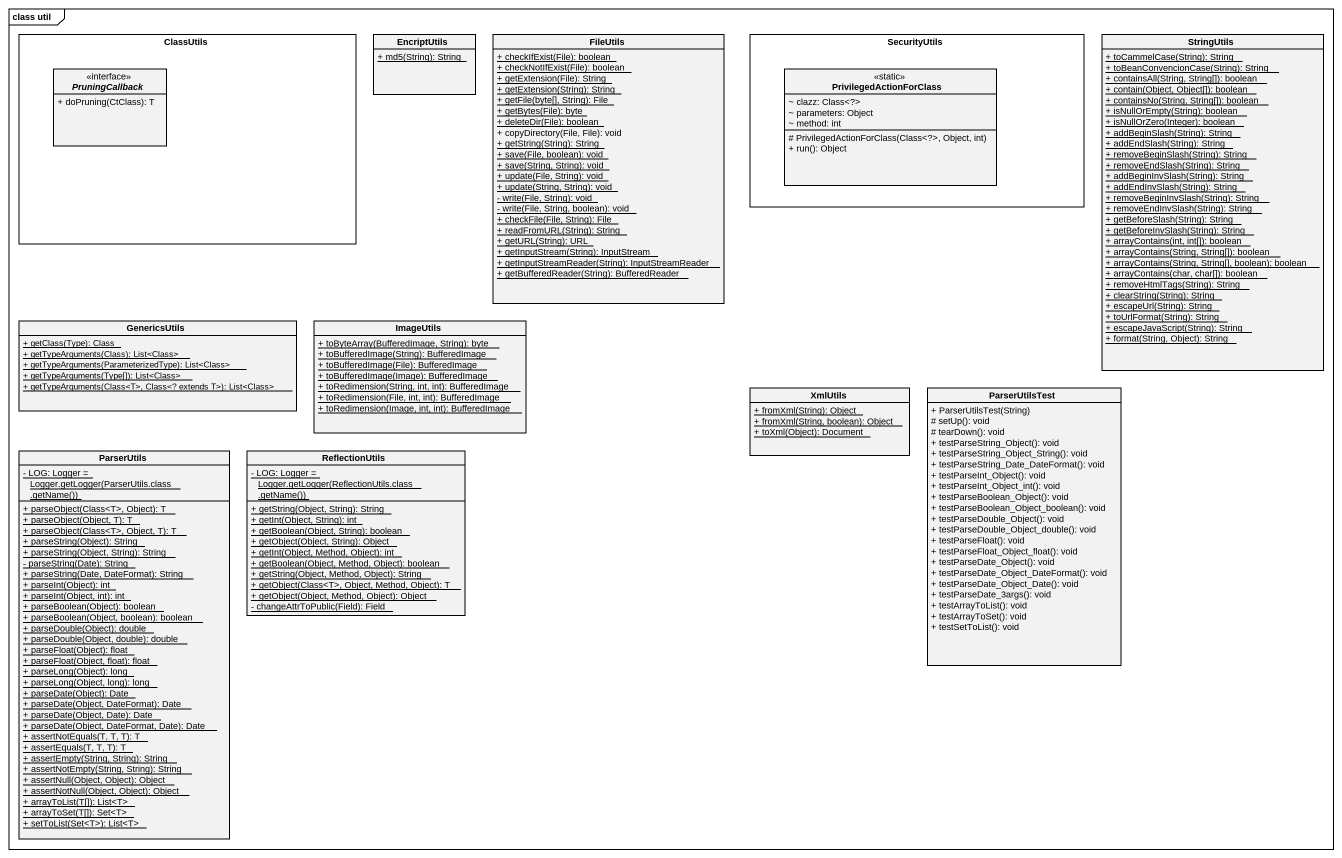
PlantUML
@startuml
mainframe class util
hide circle
hide empty members
skinparam classAttributeIconSize 0
rectangle ClassUtils {
  interface PruningCallback <<interface>> {
    + doPruning(CtClass): T
  }
}
class EncriptUtils {
  {static} + md5(String): String
}
class FileUtils {
  {static} + checkIfExist(File): boolean
  {static} + checkNotIfExist(File): boolean
  {static} + getExtension(File): String
  {static} + getExtension(String): String
  {static} + getFile(byte[], String): File
  {static} + getBytes(File): byte
  {static} + deleteDir(File): boolean
  + copyDirectory(File, File): void
  {static} + getString(String): String
  {static} + save(File, boolean): void
  {static} + save(String, String): void
  {static} + update(File, String): void
  {static} + update(String, String): void
  {static} - write(File, String): void
  {static} - write(File, String, boolean): void
  {static} + checkFile(File, String): File
  {static} + readFromURL(String): String
  {static} + getURL(String): URL
  {static} + getInputStream(String): InputStream
  {static} + getInputStreamReader(String): InputStreamReader
  {static} + getBufferedReader(String): BufferedReader
}
rectangle SecurityUtils {
  class PrivilegedActionForClass <<static>> {
    ~ clazz: Class<?>
    ~ parameters: Object
    ~ method: int
    # PrivilegedActionForClass(Class<?>, Object, int)
    + run(): Object
  }
}
class StringUtils {
  {static} + toCammelCase(String): String
  {static} + toBeanConvencionCase(String): String
  {static} + containsAll(String, String[]): boolean
  {static} + contain(Object, Object[]): boolean
  {static} + containsNo(String, String[]): boolean
  {static} + isNullOrEmpty(String): boolean
  {static} + isNullOrZero(Integer): boolean
  {static} + addBeginSlash(String): String
  {static} + addEndSlash(String): String
  {static} + removeBeginSlash(String): String
  {static} + removeEndSlash(String): String
  {static} + addBeginInvSlash(String): String
  {static} + addEndInvSlash(String): String
  {static} + removeBeginInvSlash(String): String
  {static} + removeEndInvSlash(String): String
  {static} + getBeforeSlash(String): String
  {static} + getBeforeInvSlash(String): String
  {static} + arrayContains(int, int[]): boolean
  {static} + arrayContains(String, String[]): boolean
  {static} + arrayContains(String, String[], boolean): boolean
  {static} + arrayContains(char, char[]): boolean
  {static} + removeHtmlTags(String): String
  {static} + clearString(String): String
  {static} + escapeUrl(String): String
  {static} + toUrlFormat(String): String
  {static} + escapeJavaScript(String): String
  {static} + format(String, Object): String
}
class GenericsUtils {
  {static} + getClass(Type): Class
  {static} + getTypeArguments(Class): List<Class>
  {static} + getTypeArguments(ParameterizedType): List<Class>
  {static} + getTypeArguments(Type[]): List<Class>
  {static} + getTypeArguments(Class<T>, Class<? extends T>): List<Class>
}
class ImageUtils {
  {static} + toByteArray(BufferedImage, String): byte
  {static} + toBufferedImage(String): BufferedImage
  {static} + toBufferedImage(File): BufferedImage
  {static} + toBufferedImage(Image): BufferedImage
  {static} + toRedimension(String, int, int): BufferedImage
  {static} + toRedimension(File, int, int): BufferedImage
  {static} + toRedimension(Image, int, int): BufferedImage
}
class XmlUtils {
  {static} + fromXml(String): Object
  {static} + fromXml(String, boolean): Object
  {static} + toXml(Object): Document
}
class ParserUtilsTest {
  + ParserUtilsTest(String)
  # setUp(): void
  # tearDown(): void
  + testParseString_Object(): void
  + testParseString_Object_String(): void
  + testParseString_Date_DateFormat(): void
  + testParseInt_Object(): void
  + testParseInt_Object_int(): void
  + testParseBoolean_Object(): void
  + testParseBoolean_Object_boolean(): void
  + testParseDouble_Object(): void
  + testParseDouble_Object_double(): void
  + testParseFloat(): void
  + testParseFloat_Object_float(): void
  + testParseDate_Object(): void
  + testParseDate_Object_DateFormat(): void
  + testParseDate_Object_Date(): void
  + testParseDate_3args(): void
  + testArrayToList(): void
  + testArrayToSet(): void
  + testSetToList(): void
}
class ParserUtils {
  {static} {field} - LOG: Logger = Logger.getLogger(ParserUtils.class .getName())
  {static} + parseObject(Class<T>, Object): T
  {static} + parseObject(Object, T): T
  {static} + parseObject(Class<T>, Object, T): T
  {static} + parseString(Object): String
  {static} + parseString(Object, String): String
  {static} - parseString(Date): String
  {static} + parseString(Date, DateFormat): String
  {static} + parseInt(Object): int
  {static} + parseInt(Object, int): int
  {static} + parseBoolean(Object): boolean
  {static} + parseBoolean(Object, boolean): boolean
  {static} + parseDouble(Object): double
  {static} + parseDouble(Object, double): double
  {static} + parseFloat(Object): float
  {static} + parseFloat(Object, float): float
  {static} + parseLong(Object): long
  {static} + parseLong(Object, long): long
  {static} + parseDate(Object): Date
  {static} + parseDate(Object, DateFormat): Date
  {static} + parseDate(Object, Date): Date
  {static} + parseDate(Object, DateFormat, Date): Date
  {static} + assertNotEquals(T, T, T): T
  {static} + assertEquals(T, T, T): T
  {static} + assertEmpty(String, String): String
  {static} + assertNotEmpty(String, String): String
  {static} + assertNull(Object, Object): Object
  {static} + assertNotNull(Object, Object): Object
  {static} + arrayToList(T[]): List<T>
  {static} + arrayToSet(T[]): Set<T>
  {static} + setToList(Set<T>): List<T>
}
class ReflectionUtils {
  {static} {field} - LOG: Logger = Logger.getLogger(ReflectionUtils.class .getName())
  {static} + getString(Object, String): String
  {static} + getInt(Object, String): int
  {static} + getBoolean(Object, String): boolean
  {static} + getObject(Object, String): Object
  {static} + getInt(Object, Method, Object): int
  {static} + getBoolean(Object, Method, Object): boolean
  {static} + getString(Object, Method, Object): String
  {static} + getObject(Class<T>, Object, Method, Object): T
  {static} + getObject(Object, Method, Object): Object
  {static} - changeAttrToPublic(Field): Field
}
@enduml
